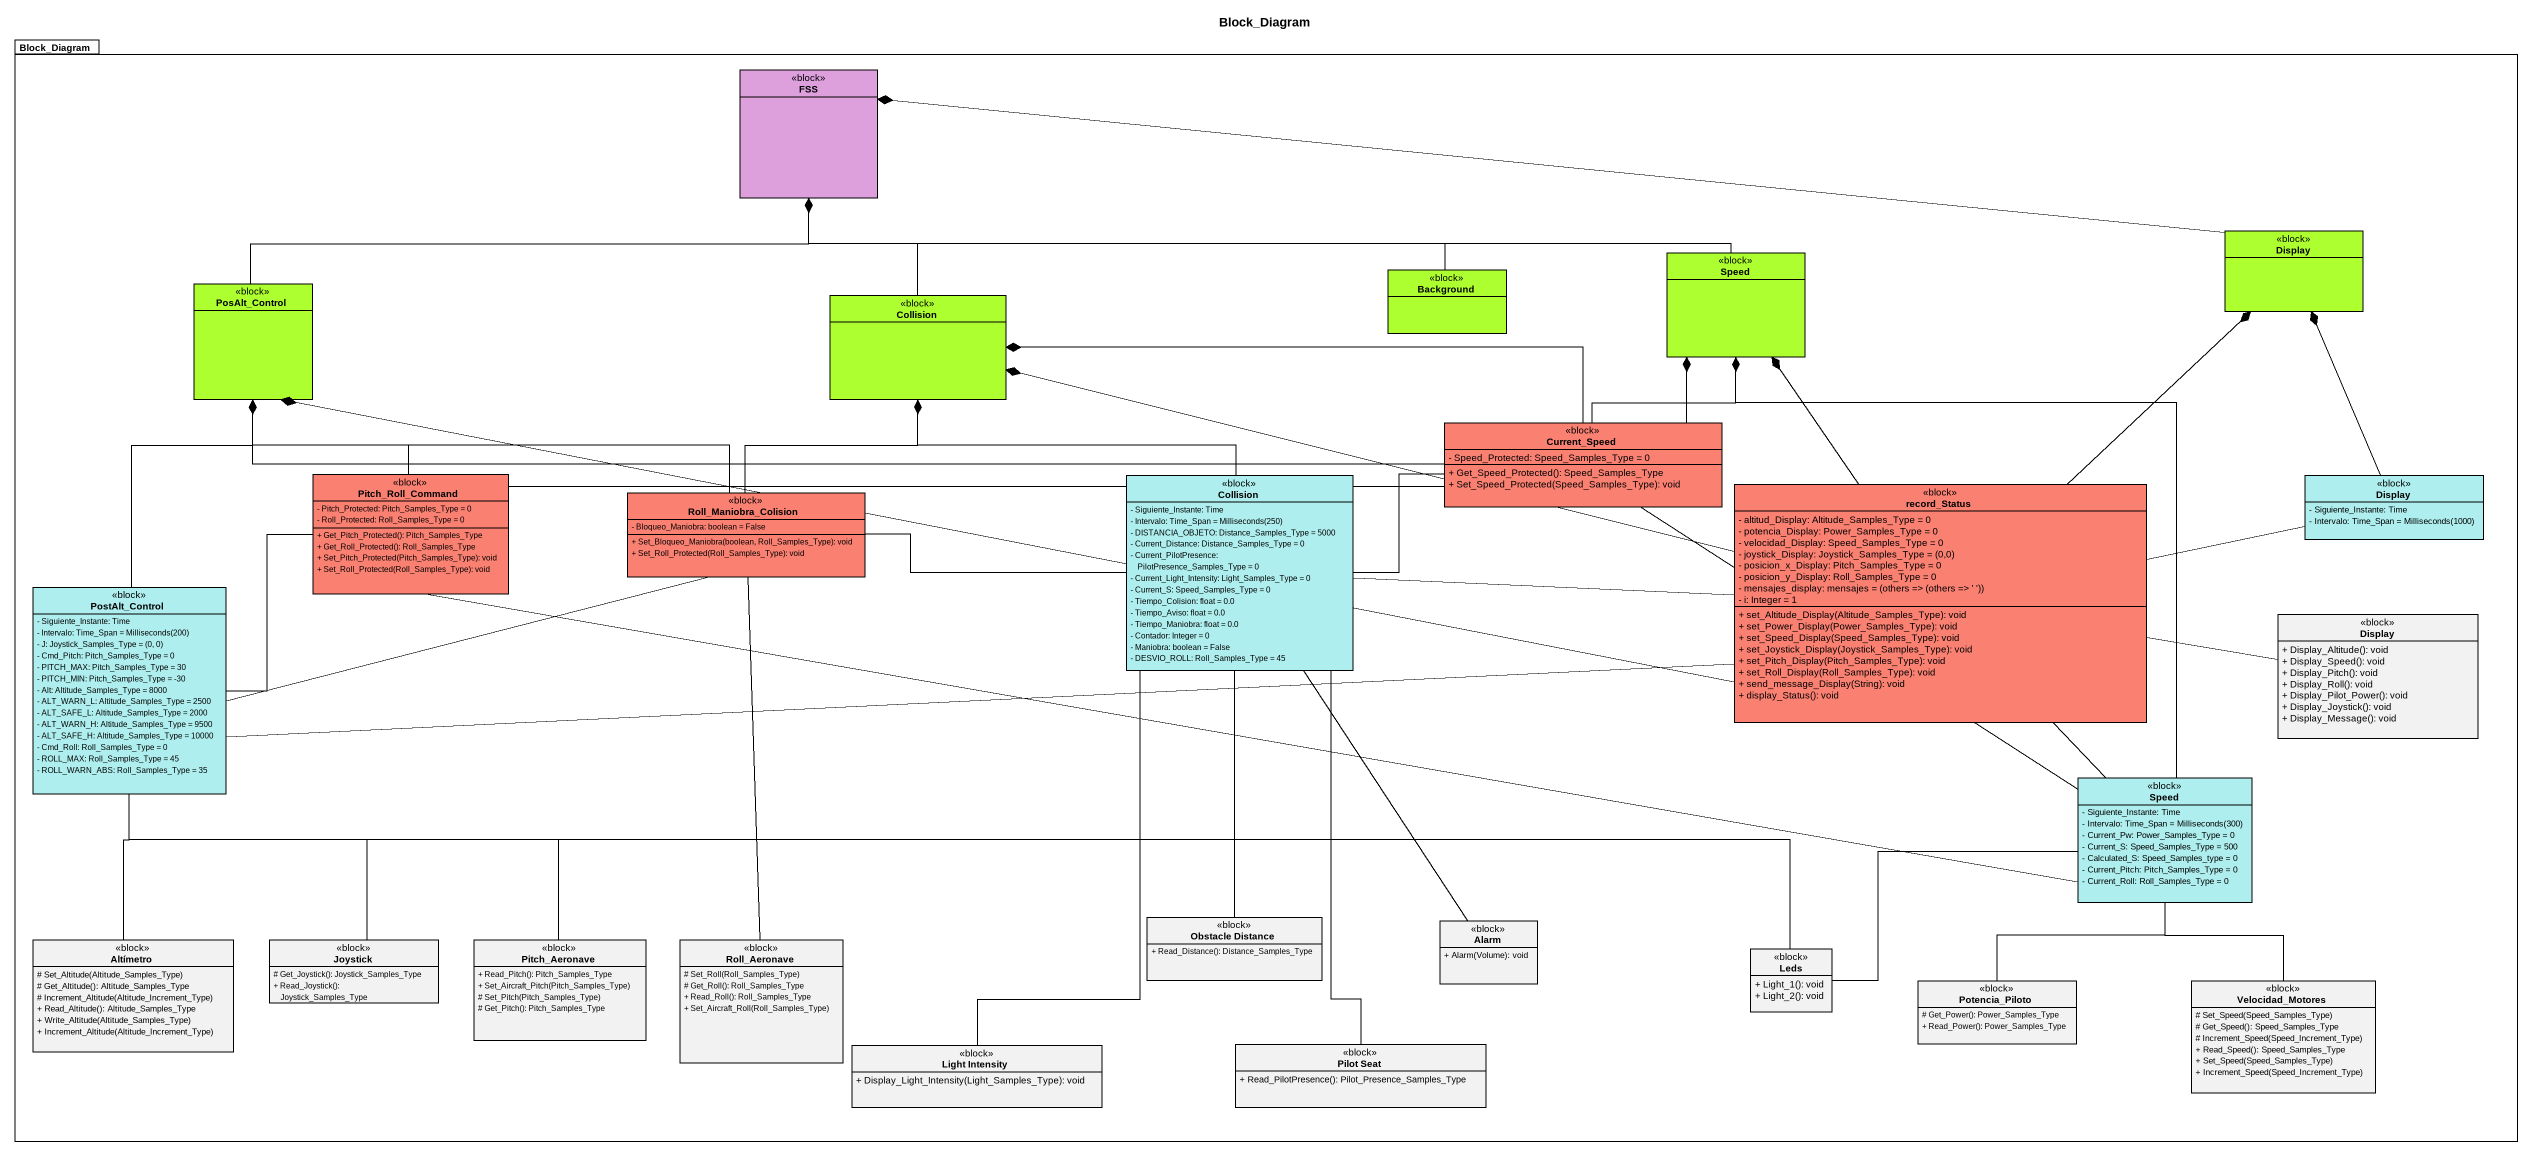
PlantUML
@startuml
title Block_Diagram
hide circle
hide empty members
skinparam classAttributeIconSize 0
package Block_Diagram {
  class FSS <<block>> #DDA0DD
  class Speed <<block>> #ADFF2F
  class Display <<block>> #ADFF2F
  class PosAlt_Control <<block>> #ADFF2F
  class Collision <<block>> #ADFF2F
  class Background <<block>> #ADFF2F
  class Current_Speed <<block>> #FA8072 {
    - Speed_Protected: Speed_Samples_Type = 0
    + Get_Speed_Protected(): Speed_Samples_Type
    + Set_Speed_Protected(Speed_Samples_Type): void
  }
  class Pitch_Roll_Command <<block>> #FA8072 {
    - Pitch_Protected: Pitch_Samples_Type = 0
    - Roll_Protected: Roll_Samples_Type = 0
    + Get_Pitch_Protected(): Pitch_Samples_Type
    + Get_Roll_Protected(): Roll_Samples_Type
    + Set_Pitch_Protected(Pitch_Samples_Type): void
    + Set_Roll_Protected(Roll_Samples_Type): void
  }
  class Roll_Maniobra_Colision <<block>> #FA8072 {
    - Bloqueo_Maniobra: boolean = False
    + Set_Bloqueo_Maniobra(boolean, Roll_Samples_Type): void
    + Set_Roll_Protected(Roll_Samples_Type): void
  }
  class "Collision" as Collision_2 <<block>> #AFEEEE {
    - Siguiente_Instante: Time
    {field} - Intervalo: Time_Span = Milliseconds(250)
    - DISTANCIA_OBJETO: Distance_Samples_Type = 5000
    - Current_Distance: Distance_Samples_Type = 0
    - Current_PilotPresence: PilotPresence_Samples_Type = 0
    - Current_Light_Intensity: Light_Samples_Type = 0
    - Current_S: Speed_Samples_Type = 0
    - Tiempo_Colision: float = 0.0
    - Tiempo_Aviso: float = 0.0
    - Tiempo_Maniobra: float = 0.0
    - Contador: Integer = 0
    - Maniobra: boolean = False
    - DESVIO_ROLL: Roll_Samples_Type = 45
  }
  class record_Status <<block>> #FA8072 {
    - altitud_Display: Altitude_Samples_Type = 0
    - potencia_Display: Power_Samples_Type = 0
    - velocidad_Display: Speed_Samples_Type = 0
    {field} - joystick_Display: Joystick_Samples_Type = (0,0)
    - posicion_x_Display: Pitch_Samples_Type = 0
    - posicion_y_Display: Roll_Samples_Type = 0
    {field} - mensajes_display: mensajes = (others => (others => ' '))
    - i: Integer = 1
    + set_Altitude_Display(Altitude_Samples_Type): void
    + set_Power_Display(Power_Samples_Type): void
    + set_Speed_Display(Speed_Samples_Type): void
    + set_Joystick_Display(Joystick_Samples_Type): void
    + set_Pitch_Display(Pitch_Samples_Type): void
    + set_Roll_Display(Roll_Samples_Type): void
    + send_message_Display(String): void
    + display_Status(): void
  }
  class "Display" as Display_2 <<block>> #AFEEEE {
    - Siguiente_Instante: Time
    {field} - Intervalo: Time_Span = Milliseconds(1000)
  }
  class PostAlt_Control <<block>> #AFEEEE {
    - Siguiente_Instante: Time
    {field} - Intervalo: Time_Span = Milliseconds(200)
    {field} - J: Joystick_Samples_Type = (0, 0)
    - Cmd_Pitch: Pitch_Samples_Type = 0
    - PITCH_MAX: Pitch_Samples_Type = 30
    - PITCH_MIN: Pitch_Samples_Type = -30
    - Alt: Altitude_Samples_Type = 8000
    - ALT_WARN_L: Altitude_Samples_Type = 2500
    - ALT_SAFE_L: Altitude_Samples_Type = 2000
    - ALT_WARN_H: Altitude_Samples_Type = 9500
    - ALT_SAFE_H: Altitude_Samples_Type = 10000
    - Cmd_Roll: Roll_Samples_Type = 0
    - ROLL_MAX: Roll_Samples_Type = 45
    - ROLL_WARN_ABS: Roll_Samples_Type = 35
  }
  class "Display" as Display_3 <<block>> {
    + Display_Altitude(): void
    + Display_Speed(): void
    + Display_Pitch(): void
    + Display_Roll(): void
    + Display_Pilot_Power(): void
    + Display_Joystick(): void
    + Display_Message(): void
  }
  class "Speed" as Speed_2 <<block>> #AFEEEE {
    - Siguiente_Instante: Time
    {field} - Intervalo: Time_Span = Milliseconds(300)
    - Current_Pw: Power_Samples_Type = 0
    - Current_S: Speed_Samples_Type = 500
    - Calculated_S: Speed_Samples_type = 0
    - Current_Pitch: Pitch_Samples_Type = 0
    - Current_Roll: Roll_Samples_Type = 0
  }
  class Altímetro <<block>> {
    # Set_Altitude(Altitude_Samples_Type)
    # Get_Altitude(): Altitude_Samples_Type
    # Increment_Altitude(Altitude_Increment_Type)
    + Read_Altitude(): Altitude_Samples_Type
    + Write_Altitude(Altitude_Samples_Type)
    + Increment_Altitude(Altitude_Increment_Type)
  }
  class Joystick <<block>> {
    # Get_Joystick(): Joystick_Samples_Type
    + Read_Joystick(): Joystick_Samples_Type
  }
  class Pitch_Aeronave <<block>> {
    + Read_Pitch(): Pitch_Samples_Type
    + Set_Aircraft_Pitch(Pitch_Samples_Type)
    # Set_Pitch(Pitch_Samples_Type)
    # Get_Pitch(): Pitch_Samples_Type
  }
  class Roll_Aeronave <<block>> {
    # Set_Roll(Roll_Samples_Type)
    # Get_Roll(): Roll_Samples_Type
    + Read_Roll(): Roll_Samples_Type
    + Set_Aircraft_Roll(Roll_Samples_Type)
  }
  class "Obstacle Distance" as Obstacle_Distance <<block>> {
    + Read_Distance(): Distance_Samples_Type
  }
  class Alarm <<block>> {
    + Alarm(Volume): void
  }
  class Leds <<block>> {
    + Light_1(): void
    + Light_2(): void
  }
  class Potencia_Piloto <<block>> {
    # Get_Power(): Power_Samples_Type
    + Read_Power(): Power_Samples_Type
  }
  class Velocidad_Motores <<block>> {
    # Set_Speed(Speed_Samples_Type)
    # Get_Speed(): Speed_Samples_Type
    # Increment_Speed(Speed_Increment_Type)
    + Read_Speed(): Speed_Samples_Type
    + Set_Speed(Speed_Samples_Type)
    + Increment_Speed(Speed_Increment_Type)
  }
  class "Light Intensity" as Light_Intensity <<block>> {
    + Display_Light_Intensity(Light_Samples_Type): void
  }
  class "Pilot Seat" as Pilot_Seat <<block>> {
    + Read_PilotPresence(): Pilot_Presence_Samples_Type
  }
}
Speed -left-* FSS
Display -left-* FSS
PosAlt_Control -right-* FSS
Collision -up-* FSS
Background -left-* FSS
Current_Speed -up-* Speed
Current_Speed -left-* PosAlt_Control
Current_Speed -left-* Collision
Current_Speed -left- Collision_2
Pitch_Roll_Command -right-* Speed
Pitch_Roll_Command -up-* PosAlt_Control
Roll_Maniobra_Colision -left-* PosAlt_Control
Roll_Maniobra_Colision -up-* Collision
Roll_Maniobra_Colision -- Roll_Aeronave
Collision_2 -up-* Collision
Collision_2 -left- Roll_Maniobra_Colision
Collision_2 -right- record_Status
Collision_2 -- Obstacle_Distance
Collision_2 -- Light_Intensity
Collision_2 -- Pilot_Seat
record_Status -up-* Speed
record_Status -up-* Display
record_Status -left-* PosAlt_Control
record_Status -left-* Collision
Display_2 -up-* Display
Display_2 -left- record_Status
PostAlt_Control -up-* PosAlt_Control
PostAlt_Control -right- Pitch_Roll_Command
PostAlt_Control -right- Roll_Maniobra_Colision
PostAlt_Control -right- record_Status
Display_3 -left- record_Status
Speed_2 -up-* Speed
Speed_2 -up- Current_Speed
Speed_2 -left- Pitch_Roll_Command
Speed_2 -up- record_Status
Speed_2 -left- Leds
Speed_2 -- Potencia_Piloto
Speed_2 -- Velocidad_Motores
Altímetro -up- PostAlt_Control
Joystick -up- PostAlt_Control
Pitch_Aeronave -up- PostAlt_Control
Alarm -up- Collision_2
Leds -left- PostAlt_Control
@enduml
